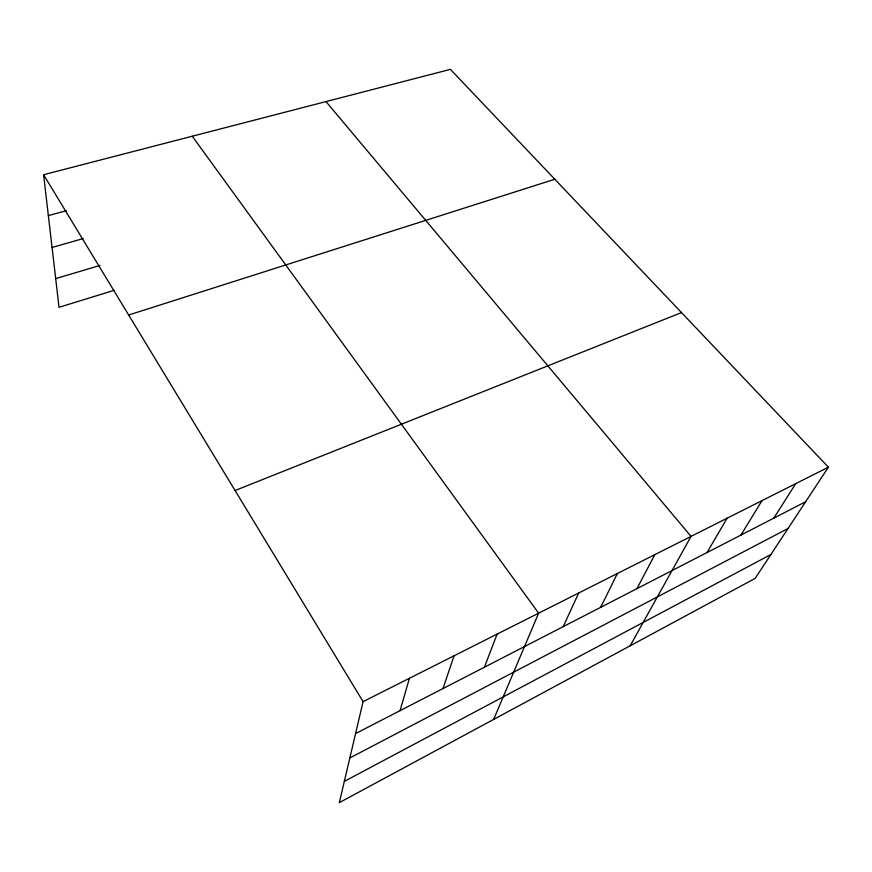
<?xml version="1.0" encoding="UTF-8"?>
<svg xmlns="http://www.w3.org/2000/svg" width="872" height="872" viewBox="0 0 872 872"><rect width="100%" height="100%" fill="white"/><g stroke="black" fill="none" stroke-linecap="round" stroke-linejoin="round"><path stroke-width="1.31" d="M43.6 174.727L363.09 701.633L339.339 802.632L755.185 578.376L828.4 467.185L450.399 69.368L43.6 174.727L59.024 307.304L114.221 290.311M400.063 710.669L409.426 678.285M442.998 688.553L454.061 655.798M484.451 667.2L497.105 634.108M493.672 719.4L538.624 613.19L192.265 136.228M563.214 626.619L578.703 592.993M600.666 607.326L617.42 573.482M636.92 588.654L654.839 554.636M630.151 645.803L691.038 536.4L325.986 101.588M707.029 552.543L727.095 518.23M740.938 535.07L761.975 500.659M773.802 518.142L795.722 483.655M344.331 781.388L770.892 554.516M349.846 757.975L788.026 528.497M355.58 733.581L805.652 501.738M363.09 701.633L828.4 467.185M235.08 490.511L681.501 312.579M128.664 315.01L554.81 179.25M55.688 278.615L100.04 265.426M52.058 247.474L83.254 238.568M48.352 215.624L66.414 210.675"/></g></svg>
